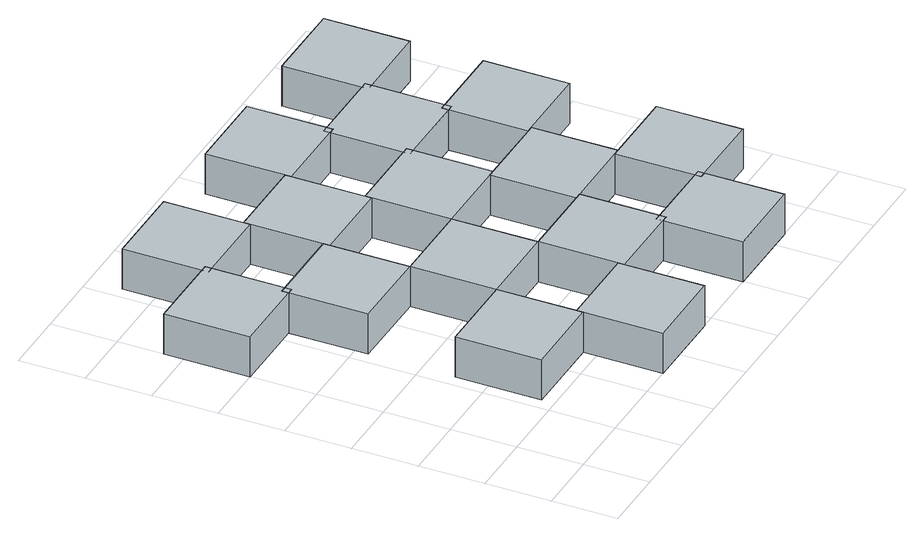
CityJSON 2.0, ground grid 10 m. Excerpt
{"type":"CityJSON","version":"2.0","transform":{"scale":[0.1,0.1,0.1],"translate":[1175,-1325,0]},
"CityObjects":{
"object1":{"type":"GenericCityObject","geometry":[{"type":"Solid","lod":"1","boundaries":[[[[0,1,2,3]],[[4,5,1,0]],[[5,6,2,1]],[[6,7,3,2]],[[7,4,0,3]],[[7,6,5,4]]]]}]},
"object2":{"type":"GenericCityObject","geometry":[{"type":"Solid","lod":"1","boundaries":[[[[8,9,10,11]],[[12,13,9,8]],[[13,14,10,9]],[[14,15,11,10]],[[15,12,8,11]],[[15,14,13,12]]]]}]},
"object3":{"type":"GenericCityObject","geometry":[{"type":"Solid","lod":"1","boundaries":[[[[16,17,18,19]],[[20,21,17,16]],[[21,22,18,17]],[[22,23,19,18]],[[23,20,16,19]],[[23,22,21,20]]]]}]},
"object4":{"type":"GenericCityObject","geometry":[{"type":"Solid","lod":"1","boundaries":[[[[24,25,26,27]],[[28,29,25,24]],[[29,30,26,25]],[[30,31,27,26]],[[31,28,24,27]],[[31,30,29,28]]]]}]},
"object5":{"type":"GenericCityObject","geometry":[{"type":"Solid","lod":"1","boundaries":[[[[32,33,34,35]],[[36,37,33,32]],[[37,38,34,33]],[[38,39,35,34]],[[39,36,32,35]],[[39,38,37,36]]]]}]},
"object6":{"type":"GenericCityObject","geometry":[{"type":"Solid","lod":"1","boundaries":[[[[10,40,41,17]],[[14,42,40,10]],[[42,43,41,40]],[[43,21,17,41]],[[21,14,10,17]],[[21,43,42,14]]]]}]},
"object7":{"type":"GenericCityObject","geometry":[{"type":"Solid","lod":"1","boundaries":[[[[44,45,46,47]],[[48,49,45,44]],[[49,50,46,45]],[[50,51,47,46]],[[51,48,44,47]],[[51,50,49,48]]]]}]},
"object8":{"type":"GenericCityObject","geometry":[{"type":"Solid","lod":"1","boundaries":[[[[52,53,54,40]],[[55,56,53,52]],[[56,57,54,53]],[[57,42,40,54]],[[42,55,52,40]],[[42,57,56,55]]]]}]},
"object9":{"type":"GenericCityObject","geometry":[{"type":"Solid","lod":"1","boundaries":[[[[41,58,59,60]],[[43,61,58,41]],[[61,62,59,58]],[[62,63,60,59]],[[63,43,41,60]],[[63,62,61,43]]]]}]},
"object10":{"type":"GenericCityObject","geometry":[{"type":"Solid","lod":"1","boundaries":[[[[64,65,66,67]],[[68,69,65,64]],[[69,70,66,65]],[[70,71,67,66]],[[71,68,64,67]],[[71,70,69,68]]]]}]},
"object11":{"type":"GenericCityObject","geometry":[{"type":"Solid","lod":"1","boundaries":[[[[72,73,74,75]],[[76,77,73,72]],[[77,78,74,73]],[[78,79,75,74]],[[79,76,72,75]],[[79,78,77,76]]]]}]},
"object12":{"type":"GenericCityObject","geometry":[{"type":"Solid","lod":"1","boundaries":[[[[80,81,82,83]],[[84,85,81,80]],[[85,86,82,81]],[[86,87,83,82]],[[87,84,80,83]],[[87,86,85,84]]]]}]},
"object13":{"type":"GenericCityObject","geometry":[{"type":"Solid","lod":"1","boundaries":[[[[88,89,90,91]],[[92,93,89,88]],[[93,94,90,89]],[[94,95,91,90]],[[95,92,88,91]],[[95,94,93,92]]]]}]},
"object14":{"type":"GenericCityObject","geometry":[{"type":"Solid","lod":"1","boundaries":[[[[96,97,98,99]],[[100,101,97,96]],[[101,102,98,97]],[[102,103,99,98]],[[103,100,96,99]],[[103,102,101,100]]]]}]},
"object15":{"type":"GenericCityObject","geometry":[{"type":"Solid","lod":"1","boundaries":[[[[104,105,106,107]],[[108,109,105,104]],[[109,110,106,105]],[[110,111,107,106]],[[111,108,104,107]],[[111,110,109,108]]]]}]},
"object16":{"type":"GenericCityObject","geometry":[{"type":"Solid","lod":"1","boundaries":[[[[112,113,114,115]],[[116,117,113,112]],[[117,118,114,113]],[[118,119,115,114]],[[119,116,112,115]],[[119,118,117,116]]]]}]}
},
"vertices":[
[0,500,0],[130,500,0],[130,630,0],[0,630,0],[0,500,65],[130,500,65],[130,630,65],[0,630,65],
[120,120,0],[250,120,0],[250,250,0],[120,250,0],[120,120,65],[250,120,65],[250,250,65],[120,250,65],
[120,380,0],[250,380,0],[250,510,0],[120,510,0],[120,380,65],[250,380,65],[250,510,65],[120,510,65],
[250,0,0],[380,0,0],[380,130,0],[250,130,0],[250,0,65],[380,0,65],[380,130,65],[250,130,65],
[120,620,0],[250,620,0],[250,750,0],[120,750,0],[120,620,65],[250,620,65],[250,750,65],[120,750,65],
[380,250,0],[380,380,0],[380,250,65],[380,380,65],
[250,500,0],[380,500,0],[380,630,0],[250,630,0],[250,500,65],[380,500,65],[380,630,65],[250,630,65],
[380,120,0],[510,120,0],[510,250,0],[380,120,65],[510,120,65],[510,250,65],
[510,380,0],[510,510,0],[380,510,0],[510,380,65],[510,510,65],[380,510,65],
[500,0,0],[630,0,0],[630,130,0],[500,130,0],[500,0,65],[630,0,65],[630,130,65],[500,130,65],
[380,620,0],[510,620,0],[510,750,0],[380,750,0],[380,620,65],[510,620,65],[510,750,65],[380,750,65],
[500,250,0],[630,250,0],[630,380,0],[500,380,0],[500,250,65],[630,250,65],[630,380,65],[500,380,65],
[500,500,0],[630,500,0],[630,630,0],[500,630,0],[500,500,65],[630,500,65],[630,630,65],[500,630,65],
[620,120,0],[750,120,0],[750,250,0],[620,250,0],[620,120,65],[750,120,65],[750,250,65],[620,250,65],
[620,380,0],[750,380,0],[750,510,0],[620,510,0],[620,380,65],[750,380,65],[750,510,65],[620,510,65],
[620,620,0],[750,620,0],[750,750,0],[620,750,0],[620,620,65],[750,620,65],[750,750,65],[620,750,65]
]}
